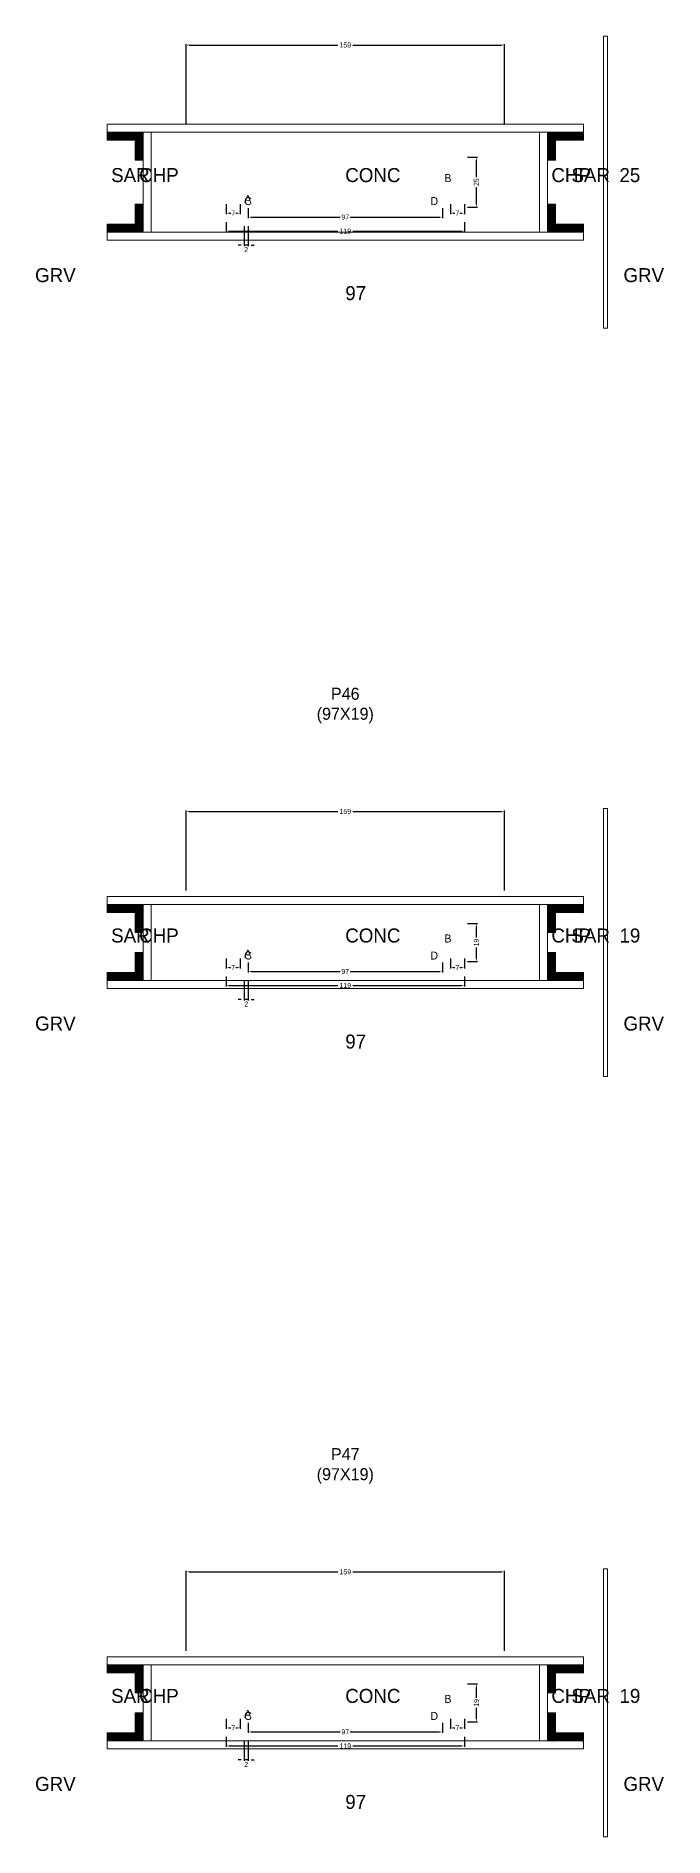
# Model space of a CAD drawing. Header units: centimetres. Extents: x -10500 to 4150, y -6466 to 304.
# Drawn here: x -155 to 159, y -6007 to -5107 of the extents above; entities that cross this region are included whole.
import ezdxf

# ---------------------------------------------------------------- set-up
doc = ezdxf.new("R2010")
doc.units = ezdxf.units.CM
for name, color, linetype in [('COTA', 241, 'Continuous'), ('Hachura', 251, 'Continuous'), ('NOMENCLATURA', 7, 'Continuous'), ('SARRAFO', 251, 'Continuous'), ('Texto Seção', 7, 'Continuous')]:
    doc.layers.add(name, color=color, linetype=linetype)
doc.dimstyles.new('cotax2', dxfattribs={"dimtxt": 2.5, "dimasz": 1.5, "dimexe": 0.5, "dimexo": 0.5, "dimgap": 0.5, "dimtad": 1, "dimcen": 2.5, "dimazin": 3, "dimtfac": 1, "dimtmove": 0, "dimatfit": 3})

# ---------------------------------------------------------------- blocks, each defined once
blk = doc.blocks.new('_CLOSEDFILLED')
at = {"color": 0, "linetype": 'BYBLOCK'}
blk.add_solid([(-1, 0.16), (0, 0), (-1, -0.16)], dxfattribs=at)
blk = doc.blocks.new('*D378')
for p, q in [((-59.5, -5200), (-59.5, -5205)), ((59.5, -5200), (59.5, -5205)), ((-58, -5204.5), (-3.75, -5204.5)), ((3.75, -5204.5), (58, -5204.5))]:
    blk.add_line(p, q)
at = {"layer": 'Defpoints'}
for p in [(-59.5, -5199.5), (59.5, -5199.5), (-59.5, -5204.5)]:
    blk.add_point(p, dxfattribs=at)
at = {"layer": 'COTA', "xscale": 1.5, "yscale": 1.5, "rotation": 180}
blk.add_blockref('_CLOSEDFILLED', (-59.5, -5204.5), dxfattribs=at)
at = {"layer": 'COTA', "xscale": 1.5, "yscale": 1.5}
blk.add_blockref('_CLOSEDFILLED', (59.5, -5204.5), dxfattribs=at)
at = {"layer": 'COTA', "insert": (0, -5204.5), "char_height": 2.5, "attachment_point": 5}
blk.add_mtext('119', dxfattribs=at)
blk = doc.blocks.new('*D379')
for p, q in [((-48.5, -5193), (-48.5, -5198)), ((48.5, -5193), (48.5, -5198)), ((-47, -5197.5), (-2.5, -5197.5)), ((2.5, -5197.5), (47, -5197.5))]:
    blk.add_line(p, q)
at = {"layer": 'Defpoints'}
for p in [(-48.5, -5192.5), (48.5, -5192.5), (-48.5, -5197.5)]:
    blk.add_point(p, dxfattribs=at)
at = {"layer": 'COTA', "xscale": 1.5, "yscale": 1.5, "rotation": 180}
blk.add_blockref('_CLOSEDFILLED', (-48.5, -5197.5), dxfattribs=at)
at = {"layer": 'COTA', "xscale": 1.5, "yscale": 1.5}
blk.add_blockref('_CLOSEDFILLED', (48.5, -5197.5), dxfattribs=at)
at = {"layer": 'COTA', "insert": (0, -5197.5), "char_height": 2.5, "attachment_point": 5}
blk.add_mtext('97', dxfattribs=at)
blk = doc.blocks.new('*D380')
for p, q in [((61, -5167.5), (66, -5167.5)), ((65.5, -5177.5), (65.5, -5169)), ((65.5, -5191), (65.5, -5182.5)), ((61, -5192.5), (66, -5192.5))]:
    blk.add_line(p, q)
at = {"layer": 'Defpoints'}
for p in [(60.5, -5167.5), (60.5, -5192.5), (65.5, -5192.5)]:
    blk.add_point(p, dxfattribs=at)
at = {"layer": 'COTA', "xscale": 1.5, "yscale": 1.5}
for p, rotation in [((65.5, -5167.5), 90), ((65.5, -5192.5), 270)]:
    blk.add_blockref('_CLOSEDFILLED', p, dxfattribs=dict(at, rotation=rotation))
at = {"layer": 'COTA', "insert": (65.5, -5180), "char_height": 2.5, "attachment_point": 5, "rotation": 90}
blk.add_mtext('25', dxfattribs=at)
blk = doc.blocks.new('*D381')
for p, q in [((-59.5, -5191), (-59.5, -5196)), ((-52.5, -5191), (-52.5, -5196)), ((-58, -5195.5), (-57.25, -5195.5)), ((-54.75, -5195.5), (-54, -5195.5))]:
    blk.add_line(p, q)
at = {"layer": 'Defpoints'}
for p in [(-59.5, -5190.5), (-52.5, -5190.5), (-59.5, -5195.5)]:
    blk.add_point(p, dxfattribs=at)
at = {"layer": 'COTA', "xscale": 1.5, "yscale": 1.5, "rotation": 180}
blk.add_blockref('_CLOSEDFILLED', (-59.5, -5195.5), dxfattribs=at)
at = {"layer": 'COTA', "xscale": 1.5, "yscale": 1.5}
blk.add_blockref('_CLOSEDFILLED', (-52.5, -5195.5), dxfattribs=at)
at = {"layer": 'COTA', "insert": (-56, -5195.5), "char_height": 2.5, "attachment_point": 5}
blk.add_mtext('7', dxfattribs=at)
blk = doc.blocks.new('*D382')
for p, q in [((52.5, -5191), (52.5, -5196)), ((59.5, -5191), (59.5, -5196)), ((54, -5195.5), (54.75, -5195.5)), ((57.25, -5195.5), (58, -5195.5))]:
    blk.add_line(p, q)
at = {"layer": 'Defpoints'}
for p in [(52.5, -5190.5), (59.5, -5190.5), (52.5, -5195.5)]:
    blk.add_point(p, dxfattribs=at)
at = {"layer": 'COTA', "xscale": 1.5, "yscale": 1.5, "rotation": 180}
blk.add_blockref('_CLOSEDFILLED', (52.5, -5195.5), dxfattribs=at)
at = {"layer": 'COTA', "xscale": 1.5, "yscale": 1.5}
blk.add_blockref('_CLOSEDFILLED', (59.5, -5195.5), dxfattribs=at)
at = {"layer": 'COTA', "insert": (56, -5195.5), "char_height": 2.5, "attachment_point": 5}
blk.add_mtext('7', dxfattribs=at)
blk = doc.blocks.new('*D383')
for p, q in [((-79.5, -5151), (-79.5, -5111)), ((-78, -5111.5), (-3.75, -5111.5)), ((3.75, -5111.5), (78, -5111.5)), ((79.5, -5151), (79.5, -5111))]:
    blk.add_line(p, q)
at = {"layer": 'Defpoints'}
for p in [(-79.5, -5111.5), (-79.5, -5151.5), (79.5, -5151.5)]:
    blk.add_point(p, dxfattribs=at)
at = {"layer": 'COTA', "xscale": 1.5, "yscale": 1.5, "rotation": 180}
blk.add_blockref('_CLOSEDFILLED', (-79.5, -5111.5), dxfattribs=at)
at = {"layer": 'COTA', "xscale": 1.5, "yscale": 1.5}
blk.add_blockref('_CLOSEDFILLED', (79.5, -5111.5), dxfattribs=at)
at = {"layer": 'COTA', "insert": (0, -5111.5), "char_height": 2.5, "attachment_point": 5}
blk.add_mtext('159', dxfattribs=at)
blk = doc.blocks.new('*D404')
for p, q in [((-59.5, -5577), (-59.5, -5582)), ((59.5, -5577), (59.5, -5582)), ((-58, -5581.5), (-3.75, -5581.5)), ((3.75, -5581.5), (58, -5581.5))]:
    blk.add_line(p, q)
at = {"layer": 'Defpoints'}
for p in [(-59.5, -5576.5), (59.5, -5576.5), (-59.5, -5581.5)]:
    blk.add_point(p, dxfattribs=at)
at = {"layer": 'COTA', "xscale": 1.5, "yscale": 1.5, "rotation": 180}
blk.add_blockref('_CLOSEDFILLED', (-59.5, -5581.5), dxfattribs=at)
at = {"layer": 'COTA', "xscale": 1.5, "yscale": 1.5}
blk.add_blockref('_CLOSEDFILLED', (59.5, -5581.5), dxfattribs=at)
at = {"layer": 'COTA', "insert": (0, -5581.5), "char_height": 2.5, "attachment_point": 5}
blk.add_mtext('119', dxfattribs=at)
blk = doc.blocks.new('*D405')
for p, q in [((-48.5, -5570), (-48.5, -5575)), ((48.5, -5570), (48.5, -5575)), ((-47, -5574.5), (-2.5, -5574.5)), ((2.5, -5574.5), (47, -5574.5))]:
    blk.add_line(p, q)
at = {"layer": 'Defpoints'}
for p in [(-48.5, -5569.5), (48.5, -5569.5), (-48.5, -5574.5)]:
    blk.add_point(p, dxfattribs=at)
at = {"layer": 'COTA', "xscale": 1.5, "yscale": 1.5, "rotation": 180}
blk.add_blockref('_CLOSEDFILLED', (-48.5, -5574.5), dxfattribs=at)
at = {"layer": 'COTA', "xscale": 1.5, "yscale": 1.5}
blk.add_blockref('_CLOSEDFILLED', (48.5, -5574.5), dxfattribs=at)
at = {"layer": 'COTA', "insert": (0, -5574.5), "char_height": 2.5, "attachment_point": 5}
blk.add_mtext('97', dxfattribs=at)
blk = doc.blocks.new('*D406')
for p, q in [((61, -5550.5), (66, -5550.5)), ((65.5, -5557.5), (65.5, -5552)), ((61, -5569.5), (66, -5569.5)), ((65.5, -5568), (65.5, -5562.5))]:
    blk.add_line(p, q)
at = {"layer": 'Defpoints'}
for p in [(60.5, -5550.5), (60.5, -5569.5), (65.5, -5569.5)]:
    blk.add_point(p, dxfattribs=at)
at = {"layer": 'COTA', "xscale": 1.5, "yscale": 1.5}
for p, rotation in [((65.5, -5550.5), 90), ((65.5, -5569.5), 270)]:
    blk.add_blockref('_CLOSEDFILLED', p, dxfattribs=dict(at, rotation=rotation))
at = {"layer": 'COTA', "insert": (65.5, -5560), "char_height": 2.5, "attachment_point": 5, "rotation": 90}
blk.add_mtext('19', dxfattribs=at)
blk = doc.blocks.new('*D407')
for p, q in [((-59.5, -5568), (-59.5, -5573)), ((-52.5, -5568), (-52.5, -5573)), ((-58, -5572.5), (-57.25, -5572.5)), ((-54.75, -5572.5), (-54, -5572.5))]:
    blk.add_line(p, q)
at = {"layer": 'Defpoints'}
for p in [(-59.5, -5567.5), (-52.5, -5567.5), (-59.5, -5572.5)]:
    blk.add_point(p, dxfattribs=at)
at = {"layer": 'COTA', "xscale": 1.5, "yscale": 1.5, "rotation": 180}
blk.add_blockref('_CLOSEDFILLED', (-59.5, -5572.5), dxfattribs=at)
at = {"layer": 'COTA', "xscale": 1.5, "yscale": 1.5}
blk.add_blockref('_CLOSEDFILLED', (-52.5, -5572.5), dxfattribs=at)
at = {"layer": 'COTA', "insert": (-56, -5572.5), "char_height": 2.5, "attachment_point": 5}
blk.add_mtext('7', dxfattribs=at)
blk = doc.blocks.new('*D408')
for p, q in [((52.5, -5568), (52.5, -5573)), ((59.5, -5568), (59.5, -5573)), ((54, -5572.5), (54.75, -5572.5)), ((57.25, -5572.5), (58, -5572.5))]:
    blk.add_line(p, q)
at = {"layer": 'Defpoints'}
for p in [(52.5, -5567.5), (59.5, -5567.5), (52.5, -5572.5)]:
    blk.add_point(p, dxfattribs=at)
at = {"layer": 'COTA', "xscale": 1.5, "yscale": 1.5, "rotation": 180}
blk.add_blockref('_CLOSEDFILLED', (52.5, -5572.5), dxfattribs=at)
at = {"layer": 'COTA', "xscale": 1.5, "yscale": 1.5}
blk.add_blockref('_CLOSEDFILLED', (59.5, -5572.5), dxfattribs=at)
at = {"layer": 'COTA', "insert": (56, -5572.5), "char_height": 2.5, "attachment_point": 5}
blk.add_mtext('7', dxfattribs=at)
blk = doc.blocks.new('*D409')
for p, q in [((-79.5, -5534), (-79.5, -5494)), ((-78, -5494.5), (-3.75, -5494.5)), ((3.75, -5494.5), (78, -5494.5)), ((79.5, -5534), (79.5, -5494))]:
    blk.add_line(p, q)
at = {"layer": 'Defpoints'}
for p in [(-79.5, -5494.5), (-79.5, -5534.5), (79.5, -5534.5)]:
    blk.add_point(p, dxfattribs=at)
at = {"layer": 'COTA', "xscale": 1.5, "yscale": 1.5, "rotation": 180}
blk.add_blockref('_CLOSEDFILLED', (-79.5, -5494.5), dxfattribs=at)
at = {"layer": 'COTA', "xscale": 1.5, "yscale": 1.5}
blk.add_blockref('_CLOSEDFILLED', (79.5, -5494.5), dxfattribs=at)
at = {"layer": 'COTA', "insert": (0, -5494.5), "char_height": 2.5, "attachment_point": 5}
blk.add_mtext('159', dxfattribs=at)
blk = doc.blocks.new('*D430')
for p, q in [((-59.5, -5957), (-59.5, -5962)), ((59.5, -5957), (59.5, -5962)), ((-58, -5961.5), (-3.75, -5961.5)), ((3.75, -5961.5), (58, -5961.5))]:
    blk.add_line(p, q)
at = {"layer": 'Defpoints'}
for p in [(-59.5, -5956.5), (59.5, -5956.5), (-59.5, -5961.5)]:
    blk.add_point(p, dxfattribs=at)
at = {"layer": 'COTA', "xscale": 1.5, "yscale": 1.5, "rotation": 180}
blk.add_blockref('_CLOSEDFILLED', (-59.5, -5961.5), dxfattribs=at)
at = {"layer": 'COTA', "xscale": 1.5, "yscale": 1.5}
blk.add_blockref('_CLOSEDFILLED', (59.5, -5961.5), dxfattribs=at)
at = {"layer": 'COTA', "insert": (0, -5961.5), "char_height": 2.5, "attachment_point": 5}
blk.add_mtext('119', dxfattribs=at)
blk = doc.blocks.new('*D431')
for p, q in [((-48.5, -5950), (-48.5, -5955)), ((-47, -5954.5), (-2.5, -5954.5)), ((2.5, -5954.5), (47, -5954.5)), ((48.5, -5950), (48.5, -5955))]:
    blk.add_line(p, q)
at = {"layer": 'Defpoints'}
for p in [(-48.5, -5949.5), (-48.5, -5954.5), (48.5, -5949.5)]:
    blk.add_point(p, dxfattribs=at)
at = {"layer": 'COTA', "xscale": 1.5, "yscale": 1.5, "rotation": 180}
blk.add_blockref('_CLOSEDFILLED', (-48.5, -5954.5), dxfattribs=at)
at = {"layer": 'COTA', "xscale": 1.5, "yscale": 1.5}
blk.add_blockref('_CLOSEDFILLED', (48.5, -5954.5), dxfattribs=at)
at = {"layer": 'COTA', "insert": (0, -5954.5), "char_height": 2.5, "attachment_point": 5}
blk.add_mtext('97', dxfattribs=at)
blk = doc.blocks.new('*D432')
for p, q in [((61, -5930.5), (66, -5930.5)), ((65.5, -5937.5), (65.5, -5932)), ((65.5, -5948), (65.5, -5942.5)), ((61, -5949.5), (66, -5949.5))]:
    blk.add_line(p, q)
at = {"layer": 'Defpoints'}
for p in [(60.5, -5930.5), (60.5, -5949.5), (65.5, -5949.5)]:
    blk.add_point(p, dxfattribs=at)
at = {"layer": 'COTA', "xscale": 1.5, "yscale": 1.5}
for p, rotation in [((65.5, -5930.5), 90), ((65.5, -5949.5), 270)]:
    blk.add_blockref('_CLOSEDFILLED', p, dxfattribs=dict(at, rotation=rotation))
at = {"layer": 'COTA', "insert": (65.5, -5940), "char_height": 2.5, "attachment_point": 5, "rotation": 90}
blk.add_mtext('19', dxfattribs=at)
blk = doc.blocks.new('*D433')
for p, q in [((-59.5, -5948), (-59.5, -5953)), ((-52.5, -5948), (-52.5, -5953)), ((-58, -5952.5), (-57.25, -5952.5)), ((-54.75, -5952.5), (-54, -5952.5))]:
    blk.add_line(p, q)
at = {"layer": 'Defpoints'}
for p in [(-59.5, -5947.5), (-52.5, -5947.5), (-59.5, -5952.5)]:
    blk.add_point(p, dxfattribs=at)
at = {"layer": 'COTA', "xscale": 1.5, "yscale": 1.5, "rotation": 180}
blk.add_blockref('_CLOSEDFILLED', (-59.5, -5952.5), dxfattribs=at)
at = {"layer": 'COTA', "xscale": 1.5, "yscale": 1.5}
blk.add_blockref('_CLOSEDFILLED', (-52.5, -5952.5), dxfattribs=at)
at = {"layer": 'COTA', "insert": (-56, -5952.5), "char_height": 2.5, "attachment_point": 5}
blk.add_mtext('7', dxfattribs=at)
blk = doc.blocks.new('*D434')
for p, q in [((52.5, -5948), (52.5, -5953)), ((59.5, -5948), (59.5, -5953)), ((54, -5952.5), (54.75, -5952.5)), ((57.25, -5952.5), (58, -5952.5))]:
    blk.add_line(p, q)
at = {"layer": 'Defpoints'}
for p in [(52.5, -5947.5), (59.5, -5947.5), (52.5, -5952.5)]:
    blk.add_point(p, dxfattribs=at)
at = {"layer": 'COTA', "xscale": 1.5, "yscale": 1.5, "rotation": 180}
blk.add_blockref('_CLOSEDFILLED', (52.5, -5952.5), dxfattribs=at)
at = {"layer": 'COTA', "xscale": 1.5, "yscale": 1.5}
blk.add_blockref('_CLOSEDFILLED', (59.5, -5952.5), dxfattribs=at)
at = {"layer": 'COTA', "insert": (56, -5952.5), "char_height": 2.5, "attachment_point": 5}
blk.add_mtext('7', dxfattribs=at)
blk = doc.blocks.new('*D435')
for p, q in [((-79.5, -5914), (-79.5, -5874)), ((-78, -5874.5), (-3.75, -5874.5)), ((3.75, -5874.5), (78, -5874.5)), ((79.5, -5914), (79.5, -5874))]:
    blk.add_line(p, q)
at = {"layer": 'Defpoints'}
for p in [(-79.5, -5874.5), (-79.5, -5914.5), (79.5, -5914.5)]:
    blk.add_point(p, dxfattribs=at)
at = {"layer": 'COTA', "xscale": 1.5, "yscale": 1.5, "rotation": 180}
blk.add_blockref('_CLOSEDFILLED', (-79.5, -5874.5), dxfattribs=at)
at = {"layer": 'COTA', "xscale": 1.5, "yscale": 1.5}
blk.add_blockref('_CLOSEDFILLED', (79.5, -5874.5), dxfattribs=at)
at = {"layer": 'COTA', "insert": (0, -5874.5), "char_height": 2.5, "attachment_point": 5}
blk.add_mtext('159', dxfattribs=at)

msp = doc.modelspace()

# ---------------------------------------------------------------- hatches: boundary and pattern name
at = {"layer": 'SARRAFO'}
h = msp.add_hatch(dxfattribs=at)
h.set_pattern_fill('SOLID', scale=2)
h.paths.add_polyline_path([(-119, -5159), (-105, -5159), (-105, -5155), (-119, -5155)])
h = msp.add_hatch(dxfattribs=at)
h.set_pattern_fill('SOLID', scale=2)
h.paths.add_polyline_path([(-105, -5169), (-101, -5169), (-101, -5155), (-105, -5155)])
h = msp.add_hatch(dxfattribs=at)
h.set_pattern_fill('SOLID', scale=2)
h.paths.add_polyline_path([(101, -5169), (105, -5169), (105, -5155), (101, -5155)])
h = msp.add_hatch(dxfattribs=at)
h.set_pattern_fill('SOLID', scale=2)
h.paths.add_polyline_path([(105, -5159), (119, -5159), (119, -5155), (105, -5155)])
h = msp.add_hatch(dxfattribs=at)
h.set_pattern_fill('SOLID', scale=2)
h.paths.add_polyline_path([(-105, -5205), (-101, -5205), (-101, -5191), (-105, -5191)])
h = msp.add_hatch(dxfattribs=at)
h.set_pattern_fill('SOLID', scale=2)
h.paths.add_polyline_path([(101, -5205), (105, -5205), (105, -5191), (101, -5191)])
h = msp.add_hatch(dxfattribs=at)
h.set_pattern_fill('SOLID', scale=2)
h.paths.add_polyline_path([(-119, -5205), (-105, -5205), (-105, -5201), (-119, -5201)])
h = msp.add_hatch(dxfattribs=at)
h.set_pattern_fill('SOLID', scale=2)
h.paths.add_polyline_path([(105, -5205), (119, -5205), (119, -5201), (105, -5201)])
h = msp.add_hatch(dxfattribs=at)
h.set_pattern_fill('SOLID', scale=2)
h.paths.add_polyline_path([(-119, -5545), (-105, -5545), (-105, -5541), (-119, -5541)])
h = msp.add_hatch(dxfattribs=at)
h.set_pattern_fill('SOLID', scale=2)
h.paths.add_polyline_path([(-105, -5555), (-101, -5555), (-101, -5541), (-105, -5541)])
h = msp.add_hatch(dxfattribs=at)
h.set_pattern_fill('SOLID', scale=2)
h.paths.add_polyline_path([(101, -5555), (105, -5555), (105, -5541), (101, -5541)])
h = msp.add_hatch(dxfattribs=at)
h.set_pattern_fill('SOLID', scale=2)
h.paths.add_polyline_path([(105, -5545), (119, -5545), (119, -5541), (105, -5541)])
h = msp.add_hatch(dxfattribs=at)
h.set_pattern_fill('SOLID', scale=2)
h.paths.add_polyline_path([(-105, -5579), (-101, -5579), (-101, -5565), (-105, -5565)])
h = msp.add_hatch(dxfattribs=at)
h.set_pattern_fill('SOLID', scale=2)
h.paths.add_polyline_path([(101, -5579), (105, -5579), (105, -5565), (101, -5565)])
h = msp.add_hatch(dxfattribs=at)
h.set_pattern_fill('SOLID', scale=2)
h.paths.add_polyline_path([(-119, -5579), (-105, -5579), (-105, -5575), (-119, -5575)])
h = msp.add_hatch(dxfattribs=at)
h.set_pattern_fill('SOLID', scale=2)
h.paths.add_polyline_path([(105, -5579), (119, -5579), (119, -5575), (105, -5575)])
h = msp.add_hatch(dxfattribs=at)
h.set_pattern_fill('SOLID', scale=2)
h.paths.add_polyline_path([(-119, -5925), (-105, -5925), (-105, -5921), (-119, -5921)])
h = msp.add_hatch(dxfattribs=at)
h.set_pattern_fill('SOLID', scale=2)
h.paths.add_polyline_path([(-105, -5935), (-101, -5935), (-101, -5921), (-105, -5921)])
h = msp.add_hatch(dxfattribs=at)
h.set_pattern_fill('SOLID', scale=2)
h.paths.add_polyline_path([(101, -5935), (105, -5935), (105, -5921), (101, -5921)])
h = msp.add_hatch(dxfattribs=at)
h.set_pattern_fill('SOLID', scale=2)
h.paths.add_polyline_path([(105, -5925), (119, -5925), (119, -5921), (105, -5921)])
h = msp.add_hatch(dxfattribs=at)
h.set_pattern_fill('SOLID', scale=2)
h.paths.add_polyline_path([(-105, -5959), (-101, -5959), (-101, -5945), (-105, -5945)])
h = msp.add_hatch(dxfattribs=at)
h.set_pattern_fill('SOLID', scale=2)
h.paths.add_polyline_path([(101, -5959), (105, -5959), (105, -5945), (101, -5945)])
h = msp.add_hatch(dxfattribs=at)
h.set_pattern_fill('SOLID', scale=2)
h.paths.add_polyline_path([(-119, -5959), (-105, -5959), (-105, -5955), (-119, -5955)])
h = msp.add_hatch(dxfattribs=at)
h.set_pattern_fill('SOLID', scale=2)
h.paths.add_polyline_path([(105, -5959), (119, -5959), (119, -5955), (105, -5955)])

# ---------------------------------------------------------------- linework, layer by layer
at = {"layer": 'Hachura', "lineweight": 13}
for points in [[(129, -5253), (131, -5253), (131, -5107), (129, -5107)], [(129, -5627), (131, -5627), (131, -5493), (129, -5493)], [(129, -6007), (131, -6007), (131, -5873), (129, -5873)]]:
    msp.add_lwpolyline(points, close=True, dxfattribs=at)
at = {"layer": 'Hachura', "lineweight": 18}
for points in [[(-119, -5155), (119, -5155), (119, -5151), (-119, -5151)], [(-101, -5205), (-97, -5205), (-97, -5155), (-101, -5155)], [(97, -5205), (101, -5205), (101, -5155), (97, -5155)], [(-119, -5209), (119, -5209), (119, -5205), (-119, -5205)], [(-119, -5541), (119, -5541), (119, -5537), (-119, -5537)], [(-101, -5579), (-97, -5579), (-97, -5541), (-101, -5541)], [(97, -5579), (101, -5579), (101, -5541), (97, -5541)], [(-119, -5583), (119, -5583), (119, -5579), (-119, -5579)], [(-119, -5921), (119, -5921), (119, -5917), (-119, -5917)], [(-101, -5959), (-97, -5959), (-97, -5921), (-101, -5921)], [(97, -5959), (101, -5959), (101, -5921), (97, -5921)], [(-119, -5963), (119, -5963), (119, -5959), (-119, -5959)]]:
    msp.add_lwpolyline(points, close=True, dxfattribs=at)
at = {"layer": 'SARRAFO', "lineweight": 13}
for points in [[(-119, -5159), (-105, -5159), (-105, -5155), (-119, -5155)], [(-105, -5169), (-101, -5169), (-101, -5155), (-105, -5155)], [(101, -5169), (105, -5169), (105, -5155), (101, -5155)], [(105, -5159), (119, -5159), (119, -5155), (105, -5155)], [(-105, -5205), (-101, -5205), (-101, -5191), (-105, -5191)], [(101, -5205), (105, -5205), (105, -5191), (101, -5191)], [(-119, -5205), (-105, -5205), (-105, -5201), (-119, -5201)], [(105, -5205), (119, -5205), (119, -5201), (105, -5201)], [(-119, -5545), (-105, -5545), (-105, -5541), (-119, -5541)], [(-105, -5555), (-101, -5555), (-101, -5541), (-105, -5541)], [(101, -5555), (105, -5555), (105, -5541), (101, -5541)], [(105, -5545), (119, -5545), (119, -5541), (105, -5541)], [(-105, -5579), (-101, -5579), (-101, -5565), (-105, -5565)], [(101, -5579), (105, -5579), (105, -5565), (101, -5565)], [(-119, -5579), (-105, -5579), (-105, -5575), (-119, -5575)], [(105, -5579), (119, -5579), (119, -5575), (105, -5575)], [(-119, -5925), (-105, -5925), (-105, -5921), (-119, -5921)], [(-105, -5935), (-101, -5935), (-101, -5921), (-105, -5921)], [(101, -5935), (105, -5935), (105, -5921), (101, -5921)], [(105, -5925), (119, -5925), (119, -5921), (105, -5921)], [(-105, -5959), (-101, -5959), (-101, -5945), (-105, -5945)], [(101, -5959), (105, -5959), (105, -5945), (101, -5945)], [(-119, -5959), (-105, -5959), (-105, -5955), (-119, -5955)], [(105, -5959), (119, -5959), (119, -5955), (105, -5955)]]:
    msp.add_lwpolyline(points, close=True, dxfattribs=at)

# ---------------------------------------------------------------- texts
at = {"layer": 'NOMENCLATURA'}
for s, p in [('B', (49.5, -5180)), ('A', (-50.5, -5190.5)), ('C', (-50.5, -5191.5)), ('D', (42.5, -5191.5)), ('B', (49.5, -5560)), ('A', (-50.5, -5567.5)), ('C', (-50.5, -5568.5)), ('D', (42.5, -5568.5)), ('B', (49.5, -5940)), ('A', (-50.5, -5947.5)), ('C', (-50.5, -5948.5)), ('D', (42.5, -5948.5))]:
    msp.add_text(s, height=4, dxfattribs=at).set_placement(p)
at = {"layer": 'NOMENCLATURA', "char_height": 6, "attachment_point": 8}
for s, insert in [('P46\\P(97X19)', (0, -5450.5)), ('P47\\P(97X19)', (0, -5830.5))]:
    msp.add_mtext(s, dxfattribs=dict(at, insert=insert))
at = {"layer": 'Texto Seção'}
for s, p in [('SAR', (-117, -5180)), ('CHP', (-103, -5180)), ('CONC', (0, -5180)), ('CHP', (103, -5180)), ('SAR', (113, -5180)), ('25', (137, -5180)), ('GRV', (-155, -5230)), ('GRV', (139, -5230)), ('97', (0, -5239)), ('SAR', (-117, -5560)), ('CHP', (-103, -5560)), ('CONC', (0, -5560)), ('CHP', (103, -5560)), ('SAR', (113, -5560)), ('19', (137, -5560)), ('GRV', (-155, -5604)), ('GRV', (139, -5604)), ('97', (0, -5613)), ('SAR', (-117, -5940)), ('CHP', (-103, -5940)), ('CONC', (0, -5940)), ('CHP', (103, -5940)), ('SAR', (113, -5940)), ('19', (137, -5940)), ('GRV', (-155, -5984)), ('GRV', (139, -5984)), ('97', (0, -5993))]:
    msp.add_text(s, height=7, dxfattribs=at).set_placement(p)

# ---------------------------------------------------------------- dimensions: what is measured, and where the dimension line sits
at = {"layer": 'COTA'}
for base, p1, p2, picture, middle in [((-79.5, -5111.5), (-79.5, -5151.5), (79.5, -5151.5), '*D383', (0, -5111.5)), ((-59.5, -5195.5), (-59.5, -5190.5), (-52.5, -5190.5), '*D381', (-56, -5195.5)), ((-48.5, -5197.5), (-48.5, -5192.5), (48.5, -5192.5), '*D379', (0, -5197.5)), ((52.5, -5195.5), (52.5, -5190.5), (59.5, -5190.5), '*D382', (56, -5195.5)), ((-59.5, -5204.5), (-59.5, -5199.5), (59.5, -5199.5), '*D378', (0, -5204.5)), ((-79.5, -5494.5), (-79.5, -5534.5), (79.5, -5534.5), '*D409', (0, -5494.5)), ((-59.5, -5572.5), (-59.5, -5567.5), (-52.5, -5567.5), '*D407', (-56, -5572.5)), ((-48.5, -5574.5), (-48.5, -5569.5), (48.5, -5569.5), '*D405', (0, -5574.5)), ((52.5, -5572.5), (52.5, -5567.5), (59.5, -5567.5), '*D408', (56, -5572.5)), ((-59.5, -5581.5), (-59.5, -5576.5), (59.5, -5576.5), '*D404', (0, -5581.5)), ((-79.5, -5874.5), (-79.5, -5914.5), (79.5, -5914.5), '*D435', (0, -5874.5)), ((-59.5, -5952.5), (-59.5, -5947.5), (-52.5, -5947.5), '*D433', (-56, -5952.5)), ((52.5, -5952.5), (52.5, -5947.5), (59.5, -5947.5), '*D434', (56, -5952.5)), ((-59.5, -5961.5), (-59.5, -5956.5), (59.5, -5956.5), '*D430', (0, -5961.5)), ((-48.5, -5954.5), (-48.5, -5949.5), (48.5, -5949.5), '*D431', (0, -5954.5))]:
    dim = msp.add_linear_dim(base=base, p1=p1, p2=p2, dimstyle='cotax2', dxfattribs=at)
    dim.commit()
    dim.dimension.update_dxf_attribs({"geometry": picture, "text_midpoint": middle})
for base, p1, p2, picture, middle in [((65.5, -5192.5), (60.5, -5192.5), (60.5, -5167.5), '*D380', (65.5, -5180)), ((65.5, -5569.5), (60.5, -5569.5), (60.5, -5550.5), '*D406', (65.5, -5560)), ((65.5, -5949.5), (60.5, -5949.5), (60.5, -5930.5), '*D432', (65.5, -5940))]:
    dim = msp.add_linear_dim(base=base, p1=p1, p2=p2, angle=90, dimstyle='cotax2', dxfattribs=at)
    dim.commit()
    dim.dimension.update_dxf_attribs({"geometry": picture, "text_midpoint": middle})
for base, p1, p2 in [((-48.5, -5211.5), (-48.5, -5201.5), (-50.5, -5201.5)), ((-48.5, -5588.5), (-48.5, -5578.5), (-50.5, -5578.5)), ((-48.5, -5968.5), (-48.5, -5958.5), (-50.5, -5958.5))]:
    msp.add_linear_dim(base=base, p1=p1, p2=p2, dimstyle='cotax2', dxfattribs=at).render()

doc.saveas('drawing.dxf')
